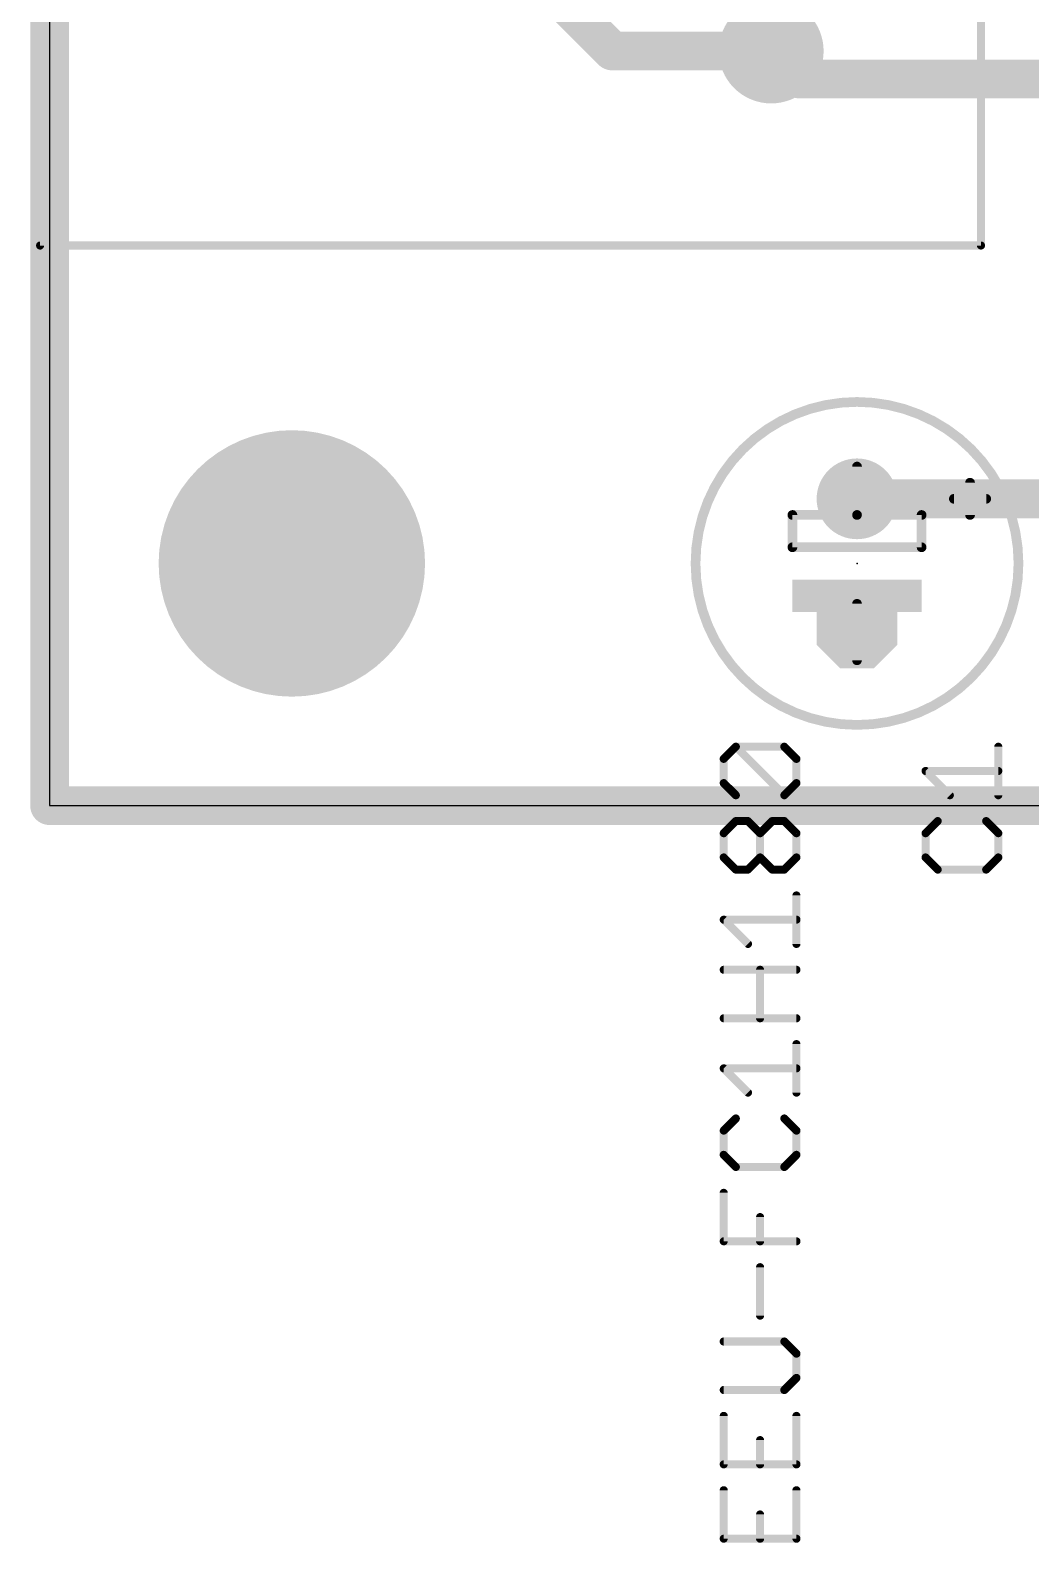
# Model space of a CAD drawing. Extents: x -0.3 to 57.5, y -11.6 to 53.6.
# Drawn here: x -0.3 to 15.43, y -11.59 to 12.2 of the extents above; entities that cross this region are included whole.
import ezdxf

# ---------------------------------------------------------------- set-up
doc = ezdxf.new("R2010")
doc.units = 0
for name, color, linetype in [('1', 14, 'CONTINUOUS'), ('16', 174, 'CONTINUOUS'), ('17', 94, 'CONTINUOUS'), ('18', 94, 'CONTINUOUS'), ('20', 178, 'CONTINUOUS'), ('21', 251, 'CONTINUOUS'), ('23', 178, 'CONTINUOUS'), ('25', 251, 'CONTINUOUS'), ('27', 251, 'CONTINUOUS'), ('51', 251, 'CONTINUOUS')]:
    doc.layers.add(name, color=color, linetype=linetype)

# ---------------------------------------------------------------- blocks, each defined once
blk = doc.blocks.new('RECT')
blk.add_solid([(-0.5, -0.5), (0.5, -0.5), (-0.5, 0.5), (0.5, 0.5)])
blk = doc.blocks.new('ROUNDP')
at = {"const_width": 0.5}
blk.add_lwpolyline([(0, -0.25, 1), (0, 0.25, 1), (0, -0.25)], format="xyb", dxfattribs=at)
blk = doc.blocks.new('OCTAGONP')
at = {"const_width": 0.5}
blk.add_lwpolyline([(-0.25, -0.1036), (-0.25, 0.1036), (-0.1036, 0.25), (0.1036, 0.25), (0.25, 0.1036), (0.25, -0.1036), (0.1036, -0.25), (-0.1036, -0.25), (-0.25, -0.1036), (-0.25, 0.1036)], dxfattribs=at)
blk = doc.blocks.new('ROUNDV')
at = {"const_width": 0.5}
blk.add_lwpolyline([(0, -0.25, 1), (0, 0.25, 1), (0, -0.25)], format="xyb", dxfattribs=at)

msp = doc.modelspace()

# ---------------------------------------------------------------- linework, layer by layer
at = {"layer": '1'}
for points, const_width in [([(0, 53.34), (0, 0)], 0.4064), ([(6.35, 14.37), (8.85, 11.87)], 0.6096), ([(8.85, 11.87), (11.35, 11.87)], 0.6096), ([(12.7, 4.826), (16.256, 4.826)], 0.6096), ([(0, 0), (57.15, 0)], 0.4064)]:
    msp.add_lwpolyline(points, dxfattribs=dict(at, const_width=const_width))
for points, const_width in [([(8.85, 12.0224, 1), (8.85, 11.7176)], 0.3048), ([(11.35, 11.7176, 1), (11.35, 12.0224)], 0.3048), ([(8.7422, 11.7622, 1), (8.9578, 11.9778)], 0.3048), ([(12.7, 4.9784, 1), (12.7, 4.6736)], 0.3048), ([(0, 0.1016, 1), (0, -0.1016)], 0.2032), ([(-0.1016, 0, 1), (0.1016, 0)], 0.2032)]:
    msp.add_lwpolyline(points, format="xyb", dxfattribs=dict(at, const_width=const_width))
at = {"layer": '16', "const_width": 0.6096}
for points in [[(0, 0), (0, 53.34)], [(11.79, 11.43), (11.35, 11.87)], [(18.2, 11.43), (11.79, 11.43)], [(57.15, 0), (0, 0)]]:
    msp.add_lwpolyline(points, dxfattribs=at)
at = {"layer": '16', "const_width": 0.3048}
for points in [[(11.4578, 11.9778, 1), (11.2422, 11.7622)], [(11.79, 11.5824, 1), (11.79, 11.2776)], [(11.6822, 11.3222, 1), (11.8978, 11.5378)], [(0, 0.1524, 1), (0, -0.1524)], [(-0.1524, 0, 1), (0.1524, 0)]]:
    msp.add_lwpolyline(points, format="xyb", dxfattribs=at)
at = {"layer": '20'}
for p, q in [((0, 53.33), (0, 0)), ((0, 0), (56.82, 0))]:
    msp.add_line(p, q, dxfattribs=at)
at = {"layer": '21'}
for points, const_width in [([(-0.15, 42.12), (-0.15, 8.81)], 0.127), ([(14.65, 8.81), (14.65, 42.12)], 0.127), ([(-0.15, 8.81), (14.65, 8.81)], 0.127), ([(14.478, 5.08), (14.478, 4.572)], 0.1524), ([(14.224, 4.826), (14.732, 4.826)], 0.1524)]:
    msp.add_lwpolyline(points, dxfattribs=dict(at, const_width=const_width))
for points, const_width in [([(-0.15, 8.8418, 1), (-0.15, 8.7782)], 0.0635), ([(-0.1817, 8.81, 1), (-0.1182, 8.81)], 0.0635), ([(14.6182, 8.81, 1), (14.6818, 8.81)], 0.0635), ([(14.65, 8.7782, 1), (14.65, 8.8418)], 0.0635), ([(12.7, 1.27, 1), (12.7, 6.35, 1), (12.7, 1.27)], 0.1524), ([(14.5161, 5.08, 1), (14.4399, 5.08)], 0.0762), ([(14.224, 4.8641, 1), (14.224, 4.7879)], 0.0762), ([(14.732, 4.7879, 1), (14.732, 4.8641)], 0.0762), ([(14.4399, 4.572, 1), (14.5161, 4.572)], 0.0762)]:
    msp.add_lwpolyline(points, format="xyb", dxfattribs=dict(at, const_width=const_width))
at = {"layer": '23'}
msp.add_point((12.7, 3.81), dxfattribs=at)
at = {"layer": '25', "const_width": 0.127}
for points in [[(14.9225, 0.1641), (14.9225, 0.9268)], [(14.1599, 0.1641), (13.7785, 0.5454)], [(13.7785, 0.5454), (14.9225, 0.5454)], [(13.9692, -0.2426), (13.7785, -0.4333)], [(14.9225, -0.4333), (14.7318, -0.2426)], [(13.7785, -0.4333), (13.7785, -0.8146)], [(14.9225, -0.8146), (14.9225, -0.4333)], [(13.7785, -0.8146), (13.9692, -1.0053)], [(13.9692, -1.0053), (14.7318, -1.0053)], [(14.7318, -1.0053), (14.9225, -0.8146)]]:
    msp.add_lwpolyline(points, dxfattribs=at)
at = {"layer": '25', "const_width": 0.0635}
for points in [[(14.9543, 0.9268, 1), (14.8908, 0.9268)], [(13.7785, 0.5772, 1), (13.7785, 0.5137)], [(13.801, 0.5679, 1), (13.7561, 0.523)], [(14.9225, 0.5137, 1), (14.9225, 0.5772)], [(14.1374, 0.1416, 1), (14.1823, 0.1866)], [(14.8908, 0.1641, 1), (14.9543, 0.1641)], [(13.9916, -0.2651, 1), (13.9467, -0.2202)], [(14.7543, -0.2202, 1), (14.7094, -0.2651)], [(13.8103, -0.4333, 1), (13.7468, -0.4333)], [(13.7561, -0.4109, 1), (13.801, -0.4558)], [(14.9543, -0.4333, 1), (14.8908, -0.4333)], [(14.9, -0.4558, 1), (14.945, -0.4109)], [(13.7468, -0.8146, 1), (13.8103, -0.8146)], [(13.801, -0.7922, 1), (13.7561, -0.8371)], [(13.9692, -0.9735, 1), (13.9692, -1.037)], [(13.9467, -1.0277, 1), (13.9916, -0.9828)], [(14.7094, -0.9828, 1), (14.7543, -1.0277)], [(14.7318, -1.037, 1), (14.7318, -0.9735)], [(14.8908, -0.8146, 1), (14.9543, -0.8146)], [(14.945, -0.8371, 1), (14.9, -0.7922)]]:
    msp.add_lwpolyline(points, format="xyb", dxfattribs=at)
at = {"layer": '27', "const_width": 0.127}
for points in [[(10.6035, 0.7361), (10.7942, 0.9267)], [(10.7942, 0.9267), (11.5568, 0.9267)], [(11.5568, 0.1641), (10.7942, 0.9267)], [(11.5568, 0.9267), (11.7475, 0.7361)], [(10.6035, 0.3547), (10.6035, 0.7361)], [(11.7475, 0.7361), (11.7475, 0.3547)], [(10.7942, 0.1641), (10.6035, 0.3547)], [(11.7475, 0.3547), (11.5568, 0.1641)], [(11.5568, 0.1641), (10.7942, 0.1641)], [(10.6035, -0.4333), (10.7942, -0.2427)], [(10.7942, -0.2427), (10.9848, -0.2427)], [(10.9848, -0.2427), (11.1755, -0.4333)], [(11.1755, -0.4333), (11.3662, -0.2427)], [(11.3662, -0.2427), (11.5568, -0.2427)], [(11.5568, -0.2427), (11.7475, -0.4333)], [(10.6035, -0.8147), (10.6035, -0.4333)], [(11.1755, -0.8147), (11.1755, -0.4333)], [(11.7475, -0.4333), (11.7475, -0.8147)], [(10.7942, -1.0053), (10.6035, -0.8147)], [(10.9848, -1.0053), (10.7942, -1.0053)], [(11.1755, -0.8147), (10.9848, -1.0053)], [(11.3662, -1.0053), (11.1755, -0.8147)], [(11.5568, -1.0053), (11.3662, -1.0053)], [(11.7475, -0.8147), (11.5568, -1.0053)], [(11.7475, -2.1747), (11.7475, -1.4121)], [(10.9848, -2.1747), (10.6035, -1.7934)], [(10.6035, -1.7934), (11.7475, -1.7934)], [(10.6035, -2.5815), (11.7475, -2.5815)], [(11.1755, -3.3441), (11.1755, -2.5815)], [(11.7475, -3.3441), (10.6035, -3.3441)], [(11.7475, -4.5135), (11.7475, -3.7509)], [(10.9848, -4.5135), (10.6035, -4.1322)], [(10.6035, -4.1322), (11.7475, -4.1322)], [(10.7942, -4.9203), (10.6035, -5.1109)], [(11.7475, -5.1109), (11.5568, -4.9203)], [(10.6035, -5.1109), (10.6035, -5.4922)], [(11.7475, -5.4922), (11.7475, -5.1109)], [(10.6035, -5.4922), (10.7942, -5.6829)], [(11.5568, -5.6829), (11.7475, -5.4922)], [(10.7942, -5.6829), (11.5568, -5.6829)], [(10.6035, -6.8523), (10.6035, -6.0897)], [(11.1755, -6.8523), (11.1755, -6.471)], [(11.7475, -6.8523), (10.6035, -6.8523)], [(11.1755, -8.0217), (11.1755, -7.2591)], [(11.5568, -8.4284), (10.6035, -8.4284)], [(11.7475, -8.6191), (11.5568, -8.4284)], [(11.7475, -9.0004), (11.7475, -8.6191)], [(11.5568, -9.1911), (11.7475, -9.0004)], [(10.6035, -9.1911), (11.5568, -9.1911)], [(10.6035, -9.5978), (10.6035, -10.3605)], [(11.7475, -10.3605), (11.7475, -9.5978)], [(11.1755, -10.3605), (11.1755, -9.9792)], [(10.6035, -10.3605), (11.7475, -10.3605)], [(10.6035, -10.7672), (10.6035, -11.5299)], [(11.7475, -11.5299), (11.7475, -10.7672)], [(11.1755, -11.5299), (11.1755, -11.1486)], [(10.6035, -11.5299), (11.7475, -11.5299)]]:
    msp.add_lwpolyline(points, dxfattribs=at)
at = {"layer": '27', "const_width": 0.0635}
for points in [[(10.7942, 0.9585, 1), (10.7942, 0.895)], [(10.8166, 0.9492, 1), (10.7717, 0.9043)], [(10.8166, 0.9043, 1), (10.7717, 0.9492)], [(11.5793, 0.9492, 1), (11.5344, 0.9043)], [(11.5568, 0.895, 1), (11.5568, 0.9585)], [(10.6353, 0.7361, 1), (10.5718, 0.7361)], [(10.5811, 0.7585, 1), (10.626, 0.7136)], [(11.7793, 0.7361, 1), (11.7157, 0.7361)], [(11.725, 0.7136, 1), (11.77, 0.7585)], [(10.5718, 0.3547, 1), (10.6353, 0.3547)], [(10.626, 0.3772, 1), (10.5811, 0.3323)], [(11.7157, 0.3547, 1), (11.7793, 0.3547)], [(11.77, 0.3323, 1), (11.725, 0.3772)], [(10.7942, 0.1958, 1), (10.7942, 0.1323)], [(10.7717, 0.1416, 1), (10.8166, 0.1865)], [(11.5344, 0.1865, 1), (11.5793, 0.1416)], [(11.5344, 0.1416, 1), (11.5793, 0.1865)], [(11.5568, 0.1323, 1), (11.5568, 0.1958)], [(10.7942, -0.2109, 1), (10.7942, -0.2744)], [(10.8166, -0.2651, 1), (10.7717, -0.2202)], [(11.0073, -0.2202, 1), (10.9624, -0.2651)], [(10.9848, -0.2744, 1), (10.9848, -0.2109)], [(11.3662, -0.2109, 1), (11.3662, -0.2744)], [(11.3886, -0.2651, 1), (11.3437, -0.2202)], [(11.5793, -0.2202, 1), (11.5344, -0.2651)], [(11.5568, -0.2744, 1), (11.5568, -0.2109)], [(10.6353, -0.4333, 1), (10.5718, -0.4333)], [(10.5811, -0.4109, 1), (10.626, -0.4558)], [(11.2073, -0.4333, 1), (11.1438, -0.4333)], [(11.1531, -0.4109, 1), (11.198, -0.4558)], [(11.1531, -0.4558, 1), (11.198, -0.4109)], [(11.7793, -0.4333, 1), (11.7157, -0.4333)], [(11.725, -0.4558, 1), (11.77, -0.4109)], [(10.5718, -0.8147, 1), (10.6353, -0.8147)], [(10.626, -0.7922, 1), (10.5811, -0.8371)], [(10.7942, -0.9736, 1), (10.7942, -1.0371)], [(10.7717, -1.0278, 1), (10.8166, -0.9829)], [(10.9624, -0.9829, 1), (11.0073, -1.0278)], [(10.9848, -1.0371, 1), (10.9848, -0.9736)], [(11.198, -0.7922, 1), (11.1531, -0.8371)], [(11.1438, -0.8147, 1), (11.2073, -0.8147)], [(11.198, -0.8371, 1), (11.1531, -0.7922)], [(11.3662, -0.9736, 1), (11.3662, -1.0371)], [(11.3437, -1.0278, 1), (11.3886, -0.9829)], [(11.5344, -0.9829, 1), (11.5793, -1.0278)], [(11.5568, -1.0371, 1), (11.5568, -0.9736)], [(11.7157, -0.8147, 1), (11.7793, -0.8147)], [(11.77, -0.8371, 1), (11.725, -0.7922)], [(11.7793, -1.4121, 1), (11.7157, -1.4121)], [(10.6035, -1.7616, 1), (10.6035, -1.8251)], [(10.626, -1.7709, 1), (10.5811, -1.8158)], [(11.7475, -1.8251, 1), (11.7475, -1.7616)], [(10.9624, -2.1972, 1), (11.0073, -2.1523)], [(11.7157, -2.1747, 1), (11.7793, -2.1747)], [(10.6035, -2.5497, 1), (10.6035, -2.6132)], [(11.2073, -2.5815, 1), (11.1438, -2.5815)], [(11.7475, -2.6132, 1), (11.7475, -2.5497)], [(10.6035, -3.3124, 1), (10.6035, -3.3759)], [(11.1438, -3.3441, 1), (11.2073, -3.3441)], [(11.7475, -3.3759, 1), (11.7475, -3.3124)], [(11.7793, -3.7509, 1), (11.7157, -3.7509)], [(10.6035, -4.1004, 1), (10.6035, -4.1639)], [(10.626, -4.1097, 1), (10.5811, -4.1546)], [(11.7475, -4.1639, 1), (11.7475, -4.1004)], [(10.9624, -4.536, 1), (11.0073, -4.4911)], [(11.7157, -4.5135, 1), (11.7793, -4.5135)], [(10.8166, -4.9427, 1), (10.7717, -4.8978)], [(11.5793, -4.8978, 1), (11.5344, -4.9427)], [(10.6353, -5.1109, 1), (10.5718, -5.1109)], [(10.5811, -5.0885, 1), (10.626, -5.1334)], [(11.7793, -5.1109, 1), (11.7157, -5.1109)], [(11.725, -5.1334, 1), (11.77, -5.0885)], [(10.5718, -5.4922, 1), (10.6353, -5.4922)], [(10.626, -5.4698, 1), (10.5811, -5.5147)], [(11.7157, -5.4922, 1), (11.7793, -5.4922)], [(11.77, -5.5147, 1), (11.725, -5.4698)], [(10.7942, -5.6512, 1), (10.7942, -5.7147)], [(10.7717, -5.7054, 1), (10.8166, -5.6605)], [(11.5344, -5.6605, 1), (11.5793, -5.7054)], [(11.5568, -5.7147, 1), (11.5568, -5.6512)], [(10.6353, -6.0897, 1), (10.5718, -6.0897)], [(11.2073, -6.471, 1), (11.1438, -6.471)], [(10.6035, -6.8206, 1), (10.6035, -6.8841)], [(10.5718, -6.8523, 1), (10.6353, -6.8523)], [(11.1438, -6.8523, 1), (11.2073, -6.8523)], [(11.7475, -6.8841, 1), (11.7475, -6.8206)], [(11.2073, -7.2591, 1), (11.1438, -7.2591)], [(11.1438, -8.0217, 1), (11.2073, -8.0217)], [(10.6035, -8.3967, 1), (10.6035, -8.4602)], [(11.5793, -8.406, 1), (11.5344, -8.4509)], [(11.5568, -8.4602, 1), (11.5568, -8.3967)], [(11.7793, -8.6191, 1), (11.7157, -8.6191)], [(11.725, -8.6416, 1), (11.77, -8.5967)], [(11.7157, -9.0004, 1), (11.7793, -9.0004)], [(11.77, -9.0229, 1), (11.725, -8.978)], [(10.6035, -9.1593, 1), (10.6035, -9.2229)], [(11.5344, -9.1686, 1), (11.5793, -9.2136)], [(11.5568, -9.2229, 1), (11.5568, -9.1593)], [(10.6353, -9.5978, 1), (10.5718, -9.5978)], [(11.7793, -9.5978, 1), (11.7157, -9.5978)], [(11.2073, -9.9792, 1), (11.1438, -9.9792)], [(10.6035, -10.3287, 1), (10.6035, -10.3922)], [(10.5718, -10.3605, 1), (10.6353, -10.3605)], [(11.1438, -10.3605, 1), (11.2073, -10.3605)], [(11.7157, -10.3605, 1), (11.7793, -10.3605)], [(11.7475, -10.3922, 1), (11.7475, -10.3287)], [(10.6353, -10.7672, 1), (10.5718, -10.7672)], [(11.7793, -10.7672, 1), (11.7157, -10.7672)], [(11.2073, -11.1486, 1), (11.1438, -11.1486)], [(10.6035, -11.4981, 1), (10.6035, -11.5616)], [(10.5718, -11.5299, 1), (10.6353, -11.5299)], [(11.1438, -11.5299, 1), (11.2073, -11.5299)], [(11.7157, -11.5299, 1), (11.7793, -11.5299)], [(11.7475, -11.5616, 1), (11.7475, -11.4981)]]:
    msp.add_lwpolyline(points, format="xyb", dxfattribs=at)
at = {"layer": '51', "const_width": 0.1524}
for points in [[(12.7, 5.334), (12.7, 4.572)], [(12.7, 4.572), (11.684, 4.572)], [(11.684, 4.572), (11.684, 4.064)], [(13.716, 4.572), (12.7, 4.572)], [(13.716, 4.064), (13.716, 4.572)], [(11.684, 4.064), (13.716, 4.064)], [(12.7, 3.175), (12.7, 2.286)]]:
    msp.add_lwpolyline(points, dxfattribs=at)
at = {"layer": '51', "const_width": 0.0762}
for points in [[(12.7381, 5.334, 1), (12.6619, 5.334)], [(11.684, 4.6101, 1), (11.684, 4.5339)], [(11.7221, 4.572, 1), (11.6459, 4.572)], [(12.7, 4.6101, 1), (12.7, 4.5339)], [(12.6619, 4.572, 1), (12.7381, 4.572)], [(12.7, 4.5339, 1), (12.7, 4.6101)], [(13.7541, 4.572, 1), (13.6779, 4.572)], [(13.716, 4.5339, 1), (13.716, 4.6101)], [(11.684, 4.1021, 1), (11.684, 4.0259)], [(11.6459, 4.064, 1), (11.7221, 4.064)], [(13.6779, 4.064, 1), (13.7541, 4.064)], [(13.716, 4.0259, 1), (13.716, 4.1021)], [(12.7381, 3.175, 1), (12.6619, 3.175)], [(12.6619, 2.286, 1), (12.7381, 2.286)]]:
    msp.add_lwpolyline(points, format="xyb", dxfattribs=at)

# ---------------------------------------------------------------- block references
at = {"layer": '17', "rotation": 270}
for name, p, xscale, yscale in [('ROUNDP', (11.35, 11.87), 1.65, 1.65), ('ROUNDP', (11.35, 11.87), 1.65, 1.65), ('ROUNDP', (12.7, 4.826), 1.27, 1.27), ('ROUNDP', (12.7, 4.826), 1.27, 1.27), ('OCTAGONP', (12.7, 2.794), 1.27, 1.27), ('OCTAGONP', (12.7, 2.794), 1.27, 1.27)]:
    msp.add_blockref(name, p, dxfattribs=dict(at, xscale=xscale, yscale=yscale))
at = {"layer": '18', "xscale": 4.191, "yscale": 4.191}
msp.add_blockref('ROUNDV', (3.81, 3.81), dxfattribs=at)
msp.add_blockref('ROUNDV', (3.81, 3.81), dxfattribs=at)
at = {"layer": '51', "xscale": 0.508, "yscale": 2.032, "rotation": 270}
msp.add_blockref('RECT', (12.7, 3.302), dxfattribs=at)

doc.saveas('drawing.dxf')
